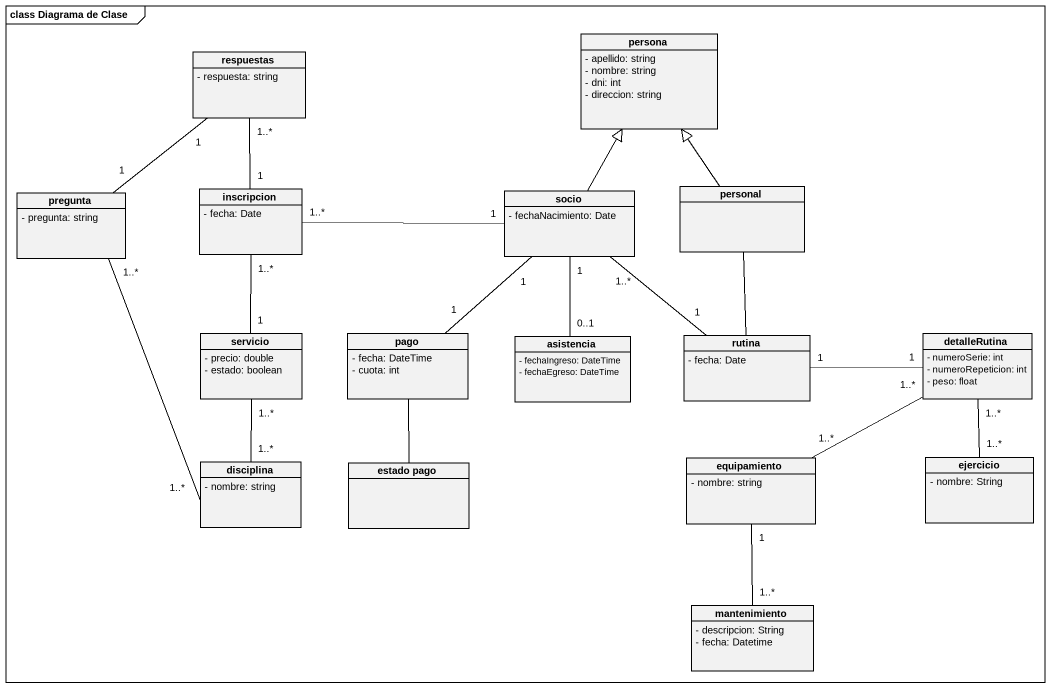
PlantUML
@startuml
mainframe class Diagrama de Clase
hide circle
hide empty members
skinparam classAttributeIconSize 0
class persona {
  - apellido: string
  - nombre: string
  - dni: int
  - direccion: string
}
class respuestas {
  - respuesta: string
}
class pregunta {
  - pregunta: string
}
class inscripcion {
  - fecha: Date
}
class socio {
  - fechaNacimiento: Date
}
class personal
class servicio {
  - precio: double
  - estado: boolean
}
class pago {
  - fecha: DateTime
  - cuota: int
}
class asistencia {
  - fechaIngreso: DateTime
  - fechaEgreso: DateTime
}
class rutina {
  - fecha: Date
}
class detalleRutina {
  - numeroSerie: int
  - numeroRepeticion: int
  - peso: float
}
class disciplina {
  - nombre: string
}
class "estado pago" as estado_pago
class equipamiento {
  - nombre: string
}
class ejercicio {
  - nombre: String
}
class mantenimiento {
  - descripcion: String
  - fecha: Datetime
}
respuestas "1" -- "1" pregunta
pregunta "1..*" -- "1..*" disciplina
inscripcion "1" -up- "1..*" respuestas
inscripcion "1..*" -right- "1" socio
inscripcion "1..*" -- "1" servicio
socio -up-|> persona
socio "1" -- "1" pago
socio "1" -- "0..1" asistencia
socio "1..*" -- "1" rutina
personal -up-|> persona
personal -- rutina
servicio "1..*" -- "1..*" disciplina
pago -- estado_pago
rutina "1" -right- "1" detalleRutina
detalleRutina "1..*" -left- "1..*" equipamiento
detalleRutina "1..*" -- "1..*" ejercicio
equipamiento "1" -- "1..*" mantenimiento
@enduml
